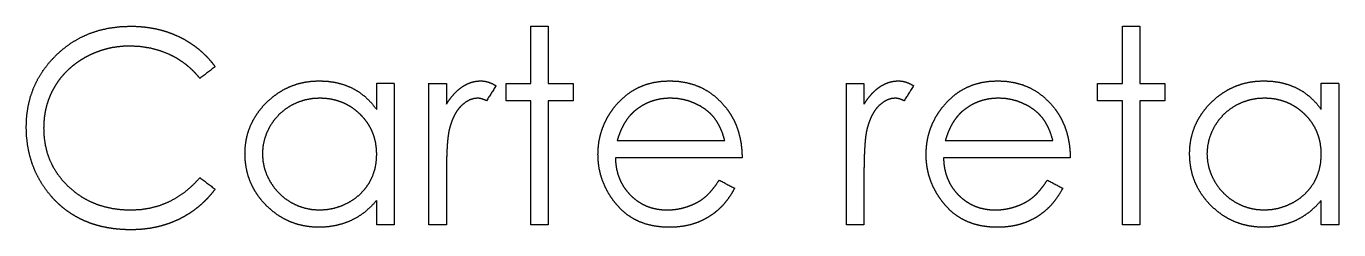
# Model space of a CAD drawing. Header units: millimetres. Extents: x 39 to 179, y -168 to -28.
# Drawn here: x 84.51 to 108.21, y -73.17 to -69.49 of the extents above; entities that cross this region are included whole.
import ezdxf

# ---------------------------------------------------------------- set-up
doc = ezdxf.new("R2010")
doc.units = ezdxf.units.MM
for name, color, linetype in [('path100', 7, 'CONTINUOUS'), ('path102', 7, 'CONTINUOUS'), ('path104', 7, 'CONTINUOUS'), ('path107', 7, 'CONTINUOUS'), ('path110', 7, 'CONTINUOUS'), ('path113', 7, 'CONTINUOUS'), ('path116', 7, 'CONTINUOUS'), ('path84', 7, 'CONTINUOUS'), ('path86', 7, 'CONTINUOUS'), ('path88', 7, 'CONTINUOUS'), ('path91', 7, 'CONTINUOUS'), ('path94', 7, 'CONTINUOUS'), ('path97', 7, 'CONTINUOUS')]:
    doc.layers.add(name, color=color, linetype=linetype)

msp = doc.modelspace()

# ---------------------------------------------------------------- linework, layer by layer
at = {"layer": 'path100'}
for points in [[(95.8724, -70.8253), (95.789, -70.8513)], [(95.96, -70.8063), (95.8724, -70.8253)], [(96.0512, -70.7952), (95.96, -70.8063)], [(96.1451, -70.7917), (96.0512, -70.7952)], [(96.2601, -70.7973), (96.1451, -70.7917)], [(96.3723, -70.8155), (96.2601, -70.7973)], [(96.4824, -70.845), (96.3723, -70.8155)], [(95.437, -71.0777), (95.3914, -71.1296)], [(95.4861, -71.0314), (95.437, -71.0777)], [(95.5569, -70.9754), (95.4861, -71.0314)], [(95.6305, -70.9263), (95.5569, -70.9754)], [(95.7076, -70.8856), (95.6305, -70.9263)], [(95.789, -70.8513), (95.7076, -70.8856)], [(96.5889, -70.887), (96.4824, -70.845)], [(96.6892, -70.9382), (96.5889, -70.887)], [(96.7789, -70.9971), (96.6892, -70.9382)], [(96.8589, -71.0637), (96.7789, -70.9971)], [(96.9276, -71.138), (96.8589, -71.0637)], [(95.3094, -71.2488), (95.2729, -71.3175)], [(95.3487, -71.1864), (95.3094, -71.2488)], [(95.3914, -71.1296), (95.3487, -71.1864)], [(96.9879, -71.2222), (96.9276, -71.138)], [(97.0405, -71.3196), (96.9879, -71.2222)], [(95.2091, -71.4696), (95.1818, -71.5545)], [(95.2393, -71.3911), (95.2091, -71.4696)], [(95.2729, -71.3175), (95.2393, -71.3911)], [(97.086, -71.4304), (97.0405, -71.3196)], [(97.1232, -71.5545), (97.086, -71.4304)], [(95.1818, -71.5545), (97.1232, -71.5545)]]:
    msp.add_open_spline(points, degree=1, dxfattribs=at)
at = {"layer": 'path102'}
for points in [[(99.3218, -73.0798), (99.3218, -70.5221)], [(99.3219, -70.5225), (99.636, -70.5225)], [(99.636, -70.5225), (99.636, -70.899)], [(99.8562, -70.6346), (99.9333, -70.5772)], [(99.9333, -70.5772), (100.013, -70.5337)], [(100.013, -70.5337), (100.094, -70.5021)], [(100.094, -70.5021), (100.176, -70.4839)], [(100.176, -70.4839), (100.26, -70.4775)], [(100.26, -70.4775), (100.325, -70.4831)], [(100.325, -70.4831), (100.393, -70.4992)], [(100.533, -70.5651), (100.361, -70.8372)], [(100.393, -70.4992), (100.462, -70.5266)], [(100.462, -70.5266), (100.533, -70.5651)], [(99.636, -70.899), (99.7075, -70.7952)], [(99.7075, -70.7952), (99.7812, -70.7069)], [(99.7812, -70.7069), (99.8562, -70.6346)], [(100.051, -70.825), (99.9789, -70.867)], [(100.125, -70.7999), (100.051, -70.825)], [(100.2, -70.7914), (100.125, -70.7999)], [(100.235, -70.7943), (100.2, -70.7914)], [(100.273, -70.8028), (100.235, -70.7943)], [(100.315, -70.8176), (100.273, -70.8028)], [(100.361, -70.8372), (100.315, -70.8176)], [(99.8113, -71.0472), (99.7833, -71.097)], [(99.8407, -71.0024), (99.8113, -71.0472)], [(99.873, -70.9617), (99.8407, -71.0024)], [(99.9074, -70.9259), (99.873, -70.9617)], [(99.9789, -70.867), (99.9074, -70.9259)], [(99.7118, -71.2744), (99.6921, -71.3424)], [(99.7335, -71.2106), (99.7118, -71.2744)], [(99.7573, -71.1517), (99.7335, -71.2106)], [(99.7833, -71.097), (99.7573, -71.1517)], [(99.6676, -71.4784), (99.6578, -71.5675)], [(99.6788, -71.4034), (99.6676, -71.4784)], [(99.6921, -71.3424), (99.6788, -71.4034)], [(99.6437, -71.7869), (99.6395, -71.9173)], [(99.6501, -71.6705), (99.6437, -71.7869)], [(99.6578, -71.5675), (99.6501, -71.6705)], [(99.6395, -71.9173), (99.6367, -72.0618)], [(99.6367, -72.0618), (99.6359, -72.2202)], [(99.6359, -72.2202), (99.6359, -73.0798)], [(99.6359, -73.0798), (99.3218, -73.0798)]]:
    msp.add_open_spline(points, degree=1, dxfattribs=at)
at = {"layer": 'path104'}
for points in [[(101.368, -70.6642), (101.489, -70.5969)], [(101.489, -70.5969), (101.618, -70.545)], [(101.618, -70.545), (101.755, -70.5071)], [(101.755, -70.5071), (101.899, -70.4854)], [(101.899, -70.4854), (102.052, -70.4778)], [(102.052, -70.4778), (102.209, -70.4854)], [(102.209, -70.4854), (102.358, -70.5093)], [(102.358, -70.5093), (102.499, -70.5485)], [(102.499, -70.5485), (102.632, -70.6032)], [(102.632, -70.6032), (102.757, -70.674)], [(101.15, -70.843), (101.255, -70.7455)], [(101.255, -70.7455), (101.368, -70.6642)], [(102.757, -70.674), (102.873, -70.761)], [(102.873, -70.761), (102.982, -70.8633)], [(100.923, -71.1487), (100.984, -71.0498)], [(100.984, -71.0498), (101.052, -70.9545)], [(101.052, -70.9545), (101.15, -70.843)], [(102.982, -70.8633), (103.082, -70.9811)], [(103.082, -70.9811), (103.147, -71.073)], [(103.147, -71.073), (103.202, -71.1697)], [(100.831, -71.3555), (100.873, -71.2503)], [(100.873, -71.2503), (100.923, -71.1487)], [(103.202, -71.1697), (103.25, -71.2728)], [(103.25, -71.2728), (103.288, -71.3808)], [(100.776, -71.5757), (100.799, -71.4642)], [(100.799, -71.4642), (100.831, -71.3555)], [(103.288, -71.3808), (103.319, -71.4944)], [(103.319, -71.4944), (103.341, -71.6135)], [(100.758, -71.8084), (100.763, -71.6906)], [(100.763, -71.6906), (100.776, -71.5757)], [(103.341, -71.6135), (103.355, -71.7383)], [(103.355, -71.7383), (103.36, -71.8687)], [(100.763, -71.9339), (100.758, -71.8084)], [(100.779, -72.0566), (100.763, -71.9339)], [(103.36, -71.8687), (101.072, -71.8687)], [(101.072, -71.8687), (101.078, -71.9697)], [(101.078, -71.9697), (101.092, -72.0665)], [(100.805, -72.1751), (100.779, -72.0566)], [(100.843, -72.2908), (100.805, -72.1751)], [(101.092, -72.0665), (101.115, -72.1583)], [(101.115, -72.1583), (101.146, -72.2452)], [(101.146, -72.2452), (101.183, -72.3273)], [(100.891, -72.4037), (100.843, -72.2908)], [(100.949, -72.5131), (100.891, -72.4037)], [(101.183, -72.3273), (101.23, -72.4051)], [(101.23, -72.4051), (101.284, -72.478)], [(101.284, -72.478), (101.347, -72.5467)], [(102.739, -72.5357), (102.806, -72.4628)], [(102.806, -72.4628), (102.875, -72.3758)], [(102.875, -72.3758), (102.947, -72.2728)], [(102.947, -72.2725), (103.226, -72.419)], [(103.226, -72.419), (103.157, -72.5361)], [(101.019, -72.6189), (100.949, -72.5131)], [(101.099, -72.7213), (101.019, -72.6189)], [(101.188, -72.8159), (101.099, -72.7213)], [(101.347, -72.5467), (101.415, -72.6084)], [(101.415, -72.6084), (101.488, -72.6624)], [(101.488, -72.6624), (101.564, -72.708)], [(101.564, -72.708), (101.645, -72.7452)], [(102.372, -72.7517), (102.458, -72.7194)], [(102.458, -72.7194), (102.537, -72.6815)], [(102.537, -72.6815), (102.609, -72.6395)], [(102.609, -72.6395), (102.675, -72.5925)], [(102.675, -72.5925), (102.739, -72.5357)], [(103.005, -72.7352), (102.921, -72.8165)], [(103.083, -72.6412), (103.005, -72.7352)], [(103.157, -72.5361), (103.083, -72.6412)], [(101.286, -72.898), (101.188, -72.8159)], [(101.392, -72.9674), (101.286, -72.898)], [(101.505, -73.0242), (101.392, -72.9674)], [(101.645, -72.7452), (101.729, -72.7739)], [(101.729, -72.7739), (101.817, -72.7943)], [(101.817, -72.7943), (101.909, -72.807)], [(101.909, -72.807), (102.005, -72.8112)], [(102.005, -72.8112), (102.099, -72.8078)], [(102.099, -72.8078), (102.191, -72.7966)], [(102.191, -72.7966), (102.282, -72.7776)], [(102.282, -72.7776), (102.372, -72.7517)], [(102.738, -72.949), (102.638, -73.0023)], [(102.832, -72.8873), (102.738, -72.949)], [(102.921, -72.8165), (102.832, -72.8873)], [(101.628, -73.0683), (101.505, -73.0242)], [(101.758, -73.0999), (101.628, -73.0683)], [(101.897, -73.119), (101.758, -73.0999)], [(102.044, -73.1253), (101.897, -73.119)], [(102.177, -73.1203), (102.044, -73.1253)], [(102.302, -73.1055), (102.177, -73.1203)], [(102.421, -73.0809), (102.302, -73.1055)], [(102.532, -73.0465), (102.421, -73.0809)], [(102.638, -73.0023), (102.532, -73.0465)]]:
    msp.add_open_spline(points, degree=1, dxfattribs=at)
at = {"layer": 'path107'}
for points in [[(101.795, -70.8253), (101.712, -70.8513)], [(101.883, -70.8063), (101.795, -70.8253)], [(101.974, -70.7952), (101.883, -70.8063)], [(102.068, -70.7917), (101.974, -70.7952)], [(102.183, -70.7973), (102.068, -70.7917)], [(102.295, -70.8155), (102.183, -70.7973)], [(102.405, -70.845), (102.295, -70.8155)], [(101.36, -71.0777), (101.315, -71.1296)], [(101.409, -71.0314), (101.36, -71.0777)], [(101.48, -70.9754), (101.409, -71.0314)], [(101.554, -70.9263), (101.48, -70.9754)], [(101.631, -70.8856), (101.554, -70.9263)], [(101.712, -70.8513), (101.631, -70.8856)], [(102.512, -70.887), (102.405, -70.845)], [(102.612, -70.9382), (102.512, -70.887)], [(102.702, -70.9971), (102.612, -70.9382)], [(102.782, -71.0637), (102.702, -70.9971)], [(102.851, -71.138), (102.782, -71.0637)], [(101.232, -71.2488), (101.196, -71.3175)], [(101.272, -71.1864), (101.232, -71.2488)], [(101.315, -71.1296), (101.272, -71.1864)], [(102.911, -71.2222), (102.851, -71.138)], [(102.964, -71.3196), (102.911, -71.2222)], [(101.132, -71.4696), (101.105, -71.5545)], [(101.162, -71.3911), (101.132, -71.4696)], [(101.196, -71.3175), (101.162, -71.3911)], [(103.009, -71.4304), (102.964, -71.3196)], [(103.046, -71.5545), (103.009, -71.4304)], [(101.105, -71.5545), (103.046, -71.5545)]]:
    msp.add_open_spline(points, degree=1, dxfattribs=at)
at = {"layer": 'path110'}
for points in [[(104.303, -69.4904), (104.617, -69.4904)], [(104.303, -70.5225), (104.303, -69.4904)], [(104.617, -69.4904), (104.617, -70.5225)], [(103.854, -70.8366), (103.854, -70.5225)], [(103.854, -70.5225), (104.303, -70.5225)], [(104.617, -70.5225), (105.066, -70.5225)], [(105.066, -70.5225), (105.066, -70.8366)], [(104.303, -70.8366), (103.854, -70.8366)], [(104.303, -73.0802), (104.303, -70.8366)], [(105.066, -70.8366), (104.617, -70.8366)], [(104.617, -70.8366), (104.617, -73.0802)], [(104.617, -73.0802), (104.303, -73.0802)]]:
    msp.add_open_spline(points, degree=1, dxfattribs=at)
at = {"layer": 'path113'}
for points in [[(106.227, -70.6282), (106.343, -70.5742)], [(106.343, -70.5742), (106.464, -70.5314)], [(106.464, -70.5314), (106.59, -70.5013)], [(106.59, -70.5013), (106.722, -70.4838)], [(106.722, -70.4838), (106.858, -70.4775)], [(106.858, -70.4775), (107.014, -70.4852)], [(107.014, -70.4852), (107.163, -70.5082)], [(107.163, -70.5082), (107.303, -70.5474)], [(107.303, -70.5474), (107.437, -70.6014)], [(107.437, -70.6014), (107.562, -70.6722)], [(107.892, -70.9955), (107.892, -70.5222)], [(107.892, -70.5222), (108.207, -70.5222)], [(108.207, -70.5225), (108.207, -73.0802)], [(105.908, -70.8638), (106.009, -70.7733)], [(106.009, -70.7733), (106.116, -70.6948)], [(106.116, -70.6948), (106.227, -70.6282)], [(107.562, -70.6722), (107.681, -70.762)], [(107.681, -70.762), (107.79, -70.8693)], [(105.668, -71.1758), (105.736, -71.0671)], [(105.736, -71.0671), (105.816, -70.9626)], [(105.816, -70.9626), (105.908, -70.8638)], [(107.79, -70.8693), (107.892, -70.9955)], [(105.57, -71.4086), (105.613, -71.2894)], [(105.613, -71.2894), (105.668, -71.1758)], [(105.521, -71.6609), (105.539, -71.532)], [(105.539, -71.532), (105.57, -71.4086)], [(105.514, -71.7942), (105.521, -71.6609)], [(105.521, -71.9302), (105.514, -71.7942)], [(105.539, -72.0613), (105.521, -71.9302)], [(105.569, -72.1868), (105.539, -72.0613)], [(105.612, -72.3074), (105.569, -72.1868)], [(105.667, -72.4231), (105.612, -72.3074)], [(105.734, -72.5331), (105.667, -72.4231)], [(105.813, -72.6376), (105.734, -72.5331)], [(105.905, -72.7372), (105.813, -72.6376)], [(107.892, -72.6378), (107.784, -72.7555)], [(107.892, -73.0802), (107.892, -72.6378)], [(106.005, -72.8283), (105.905, -72.7372)], [(106.11, -72.9068), (106.005, -72.8283)], [(106.221, -72.9735), (106.11, -72.9068)], [(106.336, -73.0281), (106.221, -72.9735)], [(107.547, -72.9406), (107.42, -73.0079)], [(107.669, -72.8565), (107.547, -72.9406)], [(107.784, -72.7555), (107.669, -72.8565)], [(106.457, -73.0702), (106.336, -73.0281)], [(106.582, -73.1004), (106.457, -73.0702)], [(106.712, -73.1186), (106.582, -73.1004)], [(106.848, -73.125), (106.712, -73.1186)], [(107, -73.1181), (106.848, -73.125)], [(107.146, -73.0956), (107, -73.1181)], [(107.286, -73.0591), (107.146, -73.0956)], [(107.42, -73.0079), (107.286, -73.0591)], [(108.207, -73.0802), (107.892, -73.0802)]]:
    msp.add_open_spline(points, degree=1, dxfattribs=at)
at = {"layer": 'path116'}
for points in [[(106.593, -70.8248), (106.466, -70.8661)], [(106.724, -70.8002), (106.593, -70.8248)], [(106.862, -70.7917), (106.724, -70.8002)], [(106.968, -70.7958), (106.862, -70.7916)], [(107.071, -70.8098), (106.968, -70.7958)], [(107.169, -70.8323), (107.071, -70.8098)], [(107.263, -70.8646), (107.169, -70.8323)], [(106.233, -70.9959), (106.133, -71.0821)], [(106.345, -70.9236), (106.233, -70.9959)], [(106.466, -70.8661), (106.345, -70.9236)], [(107.352, -70.9052), (107.263, -70.8646)], [(107.437, -70.955), (107.352, -70.9052)], [(107.518, -71.0146), (107.437, -70.955)], [(107.594, -71.0826), (107.518, -71.0146)], [(105.968, -71.2938), (105.907, -71.4144)], [(106.044, -71.181), (105.968, -71.2938)], [(106.133, -71.0821), (106.044, -71.181)], [(107.665, -71.1577), (107.594, -71.0826)], [(107.725, -71.2369), (107.665, -71.1577)], [(107.776, -71.321), (107.725, -71.2369)], [(105.863, -71.5392), (105.837, -71.6668)], [(105.907, -71.4144), (105.863, -71.5392)], [(107.818, -71.4093), (107.776, -71.321)], [(107.85, -71.5019), (107.818, -71.4093)], [(107.873, -71.5994), (107.85, -71.5019)], [(105.837, -71.6668), (105.828, -71.7979)], [(107.887, -71.701), (107.873, -71.5994)], [(107.892, -71.8069), (107.887, -71.701)], [(105.828, -71.7979), (105.837, -71.9284)], [(105.837, -71.9284), (105.863, -72.0559)], [(107.859, -72.0768), (107.884, -71.9457)], [(107.884, -71.9457), (107.892, -71.8069)], [(105.863, -72.0559), (105.908, -72.1807)], [(105.908, -72.1807), (105.969, -72.3027)], [(107.759, -72.3187), (107.817, -72.2016)], [(107.817, -72.2016), (107.859, -72.0768)], [(105.969, -72.3027), (106.046, -72.4163)], [(106.046, -72.4163), (106.135, -72.5166)], [(107.599, -72.522), (107.686, -72.426)], [(107.686, -72.426), (107.759, -72.3187)], [(106.135, -72.5166), (106.236, -72.6035)], [(106.236, -72.6035), (106.349, -72.6772)], [(106.349, -72.6772), (106.47, -72.736)], [(106.47, -72.736), (106.595, -72.7774)], [(107.127, -72.7779), (107.256, -72.7366)], [(107.256, -72.7366), (107.381, -72.6784)], [(107.381, -72.6784), (107.496, -72.6062)], [(107.496, -72.6062), (107.599, -72.522)], [(106.595, -72.7774), (106.725, -72.8025)], [(106.725, -72.8025), (106.859, -72.811)], [(106.859, -72.811), (106.995, -72.8025)], [(106.995, -72.8025), (107.127, -72.7779)]]:
    msp.add_open_spline(points, degree=1, dxfattribs=at)
at = {"layer": 'path84'}
for points in [[(85.4923, -69.6954), (85.6564, -69.6211)], [(85.6564, -69.6211), (85.8288, -69.5636)], [(85.8288, -69.5636), (86.0097, -69.5229)], [(86.0097, -69.5229), (86.1997, -69.4983)], [(86.1997, -69.4983), (86.3975, -69.4898)], [(86.3975, -69.4898), (86.518, -69.4927)], [(86.518, -69.4927), (86.6358, -69.5017)], [(86.6358, -69.5017), (86.7501, -69.5171)], [(86.7501, -69.5171), (86.8616, -69.538)], [(86.8616, -69.538), (86.9703, -69.5646)], [(86.9703, -69.5646), (87.0761, -69.5983)], [(87.0761, -69.5983), (87.1792, -69.6375)], [(87.1792, -69.6375), (87.2788, -69.6824)], [(85.0513, -70.0151), (85.1901, -69.8917)], [(85.1901, -69.8917), (85.3367, -69.7851)], [(85.3367, -69.7851), (85.4923, -69.6954)], [(86.0672, -69.8775), (85.9684, -69.8992)], [(86.1689, -69.8622), (86.0672, -69.8775)], [(86.2726, -69.8524), (86.1689, -69.8622)], [(86.3778, -69.8495), (86.2726, -69.8524)], [(86.5685, -69.8585), (86.3778, -69.8495)], [(86.7508, -69.8865), (86.5685, -69.8585)], [(86.9254, -69.9328), (86.7508, -69.8865)], [(87.2788, -69.6824), (87.3748, -69.7329)], [(87.3748, -69.7329), (87.4667, -69.7883)], [(87.4667, -69.7883), (87.5543, -69.8486)], [(87.5543, -69.8486), (87.637, -69.9131)], [(84.9251, -70.1504), (85.0513, -70.0151)], [(85.5014, -70.0998), (85.4187, -70.1559)], [(85.5897, -70.0479), (85.5014, -70.0998)], [(85.6816, -70.0016), (85.5897, -70.0479)], [(85.7748, -69.9609), (85.6816, -70.0016)], [(85.8702, -69.9273), (85.7748, -69.9609)], [(85.9684, -69.8992), (85.8702, -69.9273)], [(87.0922, -69.998), (86.9254, -69.9328)], [(87.1722, -70.0373), (87.0922, -69.998)], [(87.2493, -70.0807), (87.1722, -70.0373)], [(87.3229, -70.1284), (87.2493, -70.0807)], [(87.3944, -70.1803), (87.3229, -70.1284)], [(87.637, -69.9131), (87.7156, -69.9832)], [(87.7156, -69.9832), (87.7899, -70.0575)], [(87.7899, -70.0575), (87.8593, -70.1374)], [(84.7239, -70.4435), (84.8164, -70.2927)], [(84.8164, -70.2927), (84.9251, -70.1504)], [(85.1999, -70.3494), (85.1375, -70.4223)], [(85.2679, -70.2807), (85.1999, -70.3494)], [(85.3408, -70.2162), (85.2679, -70.2807)], [(85.4187, -70.1559), (85.3408, -70.2162)], [(87.4624, -70.2371), (87.3944, -70.1803)], [(87.5276, -70.2981), (87.4624, -70.2371)], [(87.59, -70.3633), (87.5276, -70.2981)], [(87.6496, -70.4327), (87.59, -70.3633)], [(87.9245, -70.2224), (87.6496, -70.4327)], [(87.8593, -70.1374), (87.9245, -70.2216)], [(84.59, -70.7667), (84.6489, -70.6012)], [(84.6489, -70.6012), (84.7239, -70.4435)], [(85.0274, -70.5814), (84.9805, -70.6663)], [(85.08, -70.5001), (85.0274, -70.5814)], [(85.1375, -70.4223), (85.08, -70.5001)], [(84.5479, -70.9398), (84.59, -70.7667)], [(84.9405, -70.7539), (84.9062, -70.8436)], [(84.9805, -70.6663), (84.9405, -70.7539)], [(84.5227, -71.1207), (84.5479, -70.9398)], [(84.8564, -71.0323), (84.841, -71.1297)], [(84.8781, -70.9369), (84.8564, -71.0323)], [(84.9062, -70.8436), (84.8781, -70.9369)], [(84.5142, -71.3093), (84.5227, -71.1207)], [(84.5212, -71.4888), (84.5142, -71.3093)], [(84.8311, -71.2307), (84.8283, -71.3337)], [(84.841, -71.1297), (84.8311, -71.2307)], [(84.5423, -71.6613), (84.5212, -71.4888)], [(84.8283, -71.3337), (84.8353, -71.4887)], [(84.8353, -71.4887), (84.8564, -71.6366)], [(84.5766, -71.8275), (84.5423, -71.6613)], [(84.8564, -71.6366), (84.8907, -71.7783)], [(84.8907, -71.7783), (84.9398, -71.9129)], [(84.625, -71.9866), (84.5766, -71.8275)], [(84.6874, -72.1395), (84.625, -71.9866)], [(84.9398, -71.9129), (85.0022, -72.0419)], [(84.7638, -72.2853), (84.6874, -72.1395)], [(85.0022, -72.0419), (85.0793, -72.1639)], [(85.0793, -72.1639), (85.1698, -72.2796)], [(87.5199, -72.3646), (87.6497, -72.2279)], [(87.6497, -72.2279), (87.9245, -72.4361)], [(84.8543, -72.4248), (84.7638, -72.2853)], [(84.958, -72.5573), (84.8543, -72.4248)], [(85.1698, -72.2796), (85.2743, -72.3882)], [(85.2743, -72.3882), (85.3892, -72.4871)], [(85.3892, -72.4871), (85.5119, -72.5733)], [(87.2381, -72.5834), (87.3832, -72.4831)], [(87.3832, -72.4831), (87.5199, -72.3646)], [(87.9245, -72.4361), (87.8572, -72.5209)], [(85.0254, -72.6317), (84.958, -72.5573)], [(85.0962, -72.7011), (85.0254, -72.6317)], [(85.1698, -72.7656), (85.0962, -72.7011)], [(85.5119, -72.5733), (85.6416, -72.6455)], [(85.6416, -72.6455), (85.7784, -72.7051)], [(85.7784, -72.7051), (85.9228, -72.7514)], [(86.7578, -72.7748), (86.9254, -72.7292)], [(86.9254, -72.7292), (87.086, -72.6654)], [(87.086, -72.6654), (87.2381, -72.5834)], [(87.7107, -72.6766), (87.6314, -72.7467)], [(87.7857, -72.6016), (87.7107, -72.6766)], [(87.8572, -72.5209), (87.7857, -72.6016)], [(85.2462, -72.8252), (85.1698, -72.7656)], [(85.3261, -72.8798), (85.2462, -72.8252)], [(85.4089, -72.9303), (85.3261, -72.8798)], [(85.4944, -72.9759), (85.4089, -72.9303)], [(85.9228, -72.7514), (86.0742, -72.7844)], [(86.0742, -72.7844), (86.2334, -72.8047)], [(86.2334, -72.8047), (86.3996, -72.8111)], [(86.3996, -72.8111), (86.5825, -72.8021)], [(86.5825, -72.8021), (86.7578, -72.7748)], [(87.3685, -72.9283), (87.2732, -72.9788)], [(87.4604, -72.8729), (87.3685, -72.9283)], [(87.548, -72.8126), (87.4604, -72.8729)], [(87.6314, -72.7467), (87.548, -72.8126)], [(85.5834, -73.0166), (85.4944, -72.9759)], [(85.6753, -73.0523), (85.5834, -73.0166)], [(85.7699, -73.0832), (85.6753, -73.0523)], [(85.8674, -73.1098), (85.7699, -73.0832)], [(85.9684, -73.131), (85.8674, -73.1098)], [(86.0721, -73.1479), (85.9684, -73.131)], [(86.1787, -73.1598), (86.0721, -73.1479)], [(86.2888, -73.1675), (86.1787, -73.1598)], [(86.4017, -73.1702), (86.2888, -73.1675)], [(86.5208, -73.1672), (86.4017, -73.1702)], [(86.6365, -73.1582), (86.5208, -73.1672)], [(86.7501, -73.1434), (86.6365, -73.1582)], [(86.8602, -73.1225), (86.7501, -73.1434)], [(86.9682, -73.0952), (86.8602, -73.1225)], [(87.0726, -73.0622), (86.9682, -73.0952)], [(87.1743, -73.0237), (87.0726, -73.0622)], [(87.2732, -72.9788), (87.1743, -73.0237)]]:
    msp.add_open_spline(points, degree=1, dxfattribs=at)
at = {"layer": 'path86'}
for points in [[(89.1753, -70.6282), (89.2917, -70.5742)], [(89.2917, -70.5742), (89.413, -70.5314)], [(89.413, -70.5314), (89.5392, -70.5013)], [(89.5392, -70.5013), (89.6703, -70.4838)], [(89.6703, -70.4838), (89.8063, -70.4775)], [(89.8063, -70.4775), (89.9626, -70.4852)], [(89.9626, -70.4852), (90.1113, -70.5082)], [(90.1113, -70.5082), (90.2522, -70.5474)], [(90.2522, -70.5474), (90.3854, -70.6014)], [(90.3854, -70.6014), (90.5109, -70.6722)], [(90.8411, -70.9955), (90.8411, -70.5222)], [(90.8411, -70.5222), (91.1553, -70.5222)], [(91.1553, -70.5225), (91.1553, -73.0802)], [(88.857, -70.8638), (88.9579, -70.7733)], [(88.9579, -70.7733), (89.0645, -70.6948)], [(89.0645, -70.6948), (89.1753, -70.6282)], [(90.5109, -70.6722), (90.6294, -70.762)], [(90.6294, -70.762), (90.7388, -70.8693)], [(88.6172, -71.1758), (88.6845, -71.0671)], [(88.6845, -71.0671), (88.7644, -70.9626)], [(88.7644, -70.9626), (88.857, -70.8638)], [(90.7388, -70.8693), (90.8411, -70.9955)], [(88.5183, -71.4086), (88.5618, -71.2894)], [(88.5618, -71.2894), (88.6172, -71.1758)], [(88.4693, -71.6609), (88.4875, -71.532)], [(88.4875, -71.532), (88.5183, -71.4086)], [(88.4629, -71.7942), (88.4693, -71.6609)], [(88.4693, -71.9302), (88.4629, -71.7942)], [(88.4875, -72.0613), (88.4693, -71.9302)], [(88.5176, -72.1868), (88.4875, -72.0613)], [(88.5604, -72.3074), (88.5176, -72.1868)], [(88.6158, -72.4231), (88.5604, -72.3074)], [(88.6824, -72.5331), (88.6158, -72.4231)], [(88.7616, -72.6376), (88.6824, -72.5331)], [(88.8535, -72.7372), (88.7616, -72.6376)], [(90.8411, -72.6378), (90.7325, -72.7555)], [(90.8411, -73.0802), (90.8411, -72.6378)], [(88.9537, -72.8283), (88.8535, -72.7372)], [(89.0589, -72.9068), (88.9537, -72.8283)], [(89.1697, -72.9735), (89.0589, -72.9068)], [(89.2847, -73.0281), (89.1697, -72.9735)], [(90.4962, -72.9406), (90.3686, -73.0079)], [(90.6182, -72.8565), (90.4962, -72.9406)], [(90.7325, -72.7555), (90.6182, -72.8565)], [(89.4053, -73.0702), (89.2847, -73.0281)], [(89.5308, -73.1004), (89.4053, -73.0702)], [(89.6612, -73.1186), (89.5308, -73.1004)], [(89.7965, -73.125), (89.6612, -73.1186)], [(89.9486, -73.1181), (89.7965, -73.125)], [(90.0952, -73.0956), (89.9486, -73.1181)], [(90.2347, -73.0591), (90.0952, -73.0956)], [(90.3686, -73.0079), (90.2347, -73.0591)], [(91.1553, -73.0802), (90.8411, -73.0802)]]:
    msp.add_open_spline(points, degree=1, dxfattribs=at)
at = {"layer": 'path88'}
for points in [[(89.5413, -70.8248), (89.4151, -70.8661)], [(89.6731, -70.8002), (89.5413, -70.8248)], [(89.8105, -70.7917), (89.6731, -70.8002)], [(89.917, -70.7958), (89.8105, -70.7916)], [(90.0194, -70.8098), (89.917, -70.7958)], [(90.1176, -70.8323), (90.0194, -70.8098)], [(90.2115, -70.8646), (90.1176, -70.8323)], [(89.1816, -70.9959), (89.0813, -71.0821)], [(89.2938, -70.9236), (89.1816, -70.9959)], [(89.4151, -70.8661), (89.2938, -70.9236)], [(90.3005, -70.9052), (90.2115, -70.8646)], [(90.3861, -70.955), (90.3005, -70.9052)], [(90.4667, -71.0146), (90.3861, -70.955)], [(90.5431, -71.0826), (90.4667, -71.0146)], [(88.9166, -71.2938), (88.8556, -71.4144)], [(88.993, -71.181), (88.9166, -71.2938)], [(89.0813, -71.0821), (88.993, -71.181)], [(90.6132, -71.1577), (90.5431, -71.0826)], [(90.6735, -71.2369), (90.6132, -71.1577)], [(90.7247, -71.321), (90.6735, -71.2369)], [(88.8121, -71.5392), (88.7855, -71.6668)], [(88.8556, -71.4144), (88.8121, -71.5392)], [(90.7668, -71.4093), (90.7247, -71.321)], [(90.799, -71.5019), (90.7668, -71.4093)], [(90.8222, -71.5994), (90.799, -71.5019)], [(88.7855, -71.6668), (88.777, -71.7979)], [(90.8362, -71.701), (90.8222, -71.5994)], [(90.8411, -71.8069), (90.8362, -71.701)], [(88.777, -71.7979), (88.7861, -71.9284)], [(88.7861, -71.9284), (88.8121, -72.0559)], [(90.8082, -72.0768), (90.8327, -71.9457)], [(90.8327, -71.9457), (90.8411, -71.8069)], [(88.8121, -72.0559), (88.8562, -72.1807)], [(88.8562, -72.1807), (88.9179, -72.3027)], [(90.7079, -72.3187), (90.7661, -72.2016)], [(90.7661, -72.2016), (90.8082, -72.0768)], [(88.9179, -72.3027), (88.9951, -72.4163)], [(88.9951, -72.4163), (89.0834, -72.5166)], [(90.5474, -72.522), (90.6343, -72.426)], [(90.6343, -72.426), (90.7079, -72.3187)], [(89.0834, -72.5166), (89.1844, -72.6035)], [(89.1844, -72.6035), (89.2973, -72.6772)], [(89.2973, -72.6772), (89.4185, -72.736)], [(89.4185, -72.736), (89.544, -72.7774)], [(90.0762, -72.7779), (90.2045, -72.7366)], [(90.2045, -72.7366), (90.3293, -72.6784)], [(90.3293, -72.6784), (90.445, -72.6062)], [(90.445, -72.6062), (90.5474, -72.522)], [(89.544, -72.7774), (89.6738, -72.8025)], [(89.6738, -72.8025), (89.8077, -72.811)], [(89.8077, -72.811), (89.9437, -72.8025)], [(89.9437, -72.8025), (90.0762, -72.7779)]]:
    msp.add_open_spline(points, degree=1, dxfattribs=at)
at = {"layer": 'path91'}
for points in [[(91.7834, -73.0798), (91.7834, -70.5221)], [(91.7835, -70.5225), (92.0976, -70.5225)], [(92.0976, -70.5225), (92.0976, -70.899)], [(92.3177, -70.6346), (92.3948, -70.5772)], [(92.3948, -70.5772), (92.4741, -70.5337)], [(92.4741, -70.5337), (92.5554, -70.5021)], [(92.5554, -70.5021), (92.6374, -70.4839)], [(92.6374, -70.4839), (92.7216, -70.4775)], [(92.7216, -70.4775), (92.7868, -70.4831)], [(92.7868, -70.4831), (92.8541, -70.4992)], [(92.995, -70.5651), (92.8225, -70.8372)], [(92.8541, -70.4992), (92.9235, -70.5266)], [(92.9235, -70.5266), (92.995, -70.5651)], [(92.0976, -70.899), (92.1691, -70.7952)], [(92.1691, -70.7952), (92.2427, -70.7069)], [(92.2427, -70.7069), (92.3177, -70.6346)], [(92.5126, -70.825), (92.4404, -70.867)], [(92.5869, -70.7999), (92.5126, -70.825)], [(92.662, -70.7914), (92.5869, -70.7999)], [(92.6963, -70.7943), (92.662, -70.7914)], [(92.7349, -70.8028), (92.6963, -70.7943)], [(92.7769, -70.8176), (92.7349, -70.8028)], [(92.8225, -70.8372), (92.7769, -70.8176)], [(92.2728, -71.0472), (92.2448, -71.097)], [(92.3023, -71.0024), (92.2728, -71.0472)], [(92.3345, -70.9617), (92.3023, -71.0024)], [(92.3689, -70.9259), (92.3345, -70.9617)], [(92.4404, -70.867), (92.3689, -70.9259)], [(92.1733, -71.2744), (92.1536, -71.3424)], [(92.195, -71.2106), (92.1733, -71.2744)], [(92.2188, -71.1517), (92.195, -71.2106)], [(92.2448, -71.097), (92.2188, -71.1517)], [(92.1291, -71.4784), (92.1193, -71.5675)], [(92.1403, -71.4034), (92.1291, -71.4784)], [(92.1536, -71.3424), (92.1403, -71.4034)], [(92.1053, -71.7869), (92.1011, -71.9173)], [(92.1116, -71.6705), (92.1053, -71.7869)], [(92.1193, -71.5675), (92.1116, -71.6705)], [(92.1011, -71.9173), (92.0983, -72.0618)], [(92.0983, -72.0618), (92.0975, -72.2202)], [(92.0975, -72.2202), (92.0975, -73.0798)], [(92.0975, -73.0798), (91.7834, -73.0798)]]:
    msp.add_open_spline(points, degree=1, dxfattribs=at)
at = {"layer": 'path94'}
for points in [[(93.6232, -69.4904), (93.9373, -69.4904)], [(93.6232, -70.5225), (93.6232, -69.4904)], [(93.9373, -69.4904), (93.9373, -70.5225)], [(93.1745, -70.8366), (93.1745, -70.5225)], [(93.1745, -70.5225), (93.6232, -70.5225)], [(93.9373, -70.5225), (94.386, -70.5225)], [(94.386, -70.5225), (94.386, -70.8366)], [(93.6232, -70.8366), (93.1745, -70.8366)], [(93.6232, -73.0802), (93.6232, -70.8366)], [(94.386, -70.8366), (93.9373, -70.8366)], [(93.9373, -70.8366), (93.9373, -73.0802)], [(93.9373, -73.0802), (93.6232, -73.0802)]]:
    msp.add_open_spline(points, degree=1, dxfattribs=at)
at = {"layer": 'path97'}
for points in [[(95.4447, -70.6642), (95.566, -70.5969)], [(95.566, -70.5969), (95.695, -70.545)], [(95.695, -70.545), (95.8317, -70.5071)], [(95.8317, -70.5071), (95.9761, -70.4854)], [(95.9761, -70.4854), (96.129, -70.4778)], [(96.129, -70.4778), (96.286, -70.4854)], [(96.286, -70.4854), (96.4354, -70.5093)], [(96.4354, -70.5093), (96.5763, -70.5485)], [(96.5763, -70.5485), (96.7088, -70.6032)], [(96.7088, -70.6032), (96.8336, -70.674)], [(95.2267, -70.843), (95.3318, -70.7455)], [(95.3318, -70.7455), (95.4447, -70.6642)], [(96.8336, -70.674), (96.95, -70.761)], [(96.95, -70.761), (97.0587, -70.8633)], [(95.0002, -71.1487), (95.0605, -71.0498)], [(95.0605, -71.0498), (95.1292, -70.9545)], [(95.1292, -70.9545), (95.2267, -70.843)], [(97.0587, -70.8633), (97.1589, -70.9811)], [(97.1589, -70.9811), (97.2234, -71.073)], [(97.2234, -71.073), (97.2788, -71.1697)], [(94.9083, -71.3555), (94.9497, -71.2503)], [(94.9497, -71.2503), (95.0002, -71.1487)], [(97.2788, -71.1697), (97.3265, -71.2728)], [(97.3265, -71.2728), (97.3651, -71.3808)], [(94.853, -71.5757), (94.8761, -71.4642)], [(94.8761, -71.4642), (94.9083, -71.3555)], [(97.3651, -71.3808), (97.3959, -71.4944)], [(97.3959, -71.4944), (97.4184, -71.6135)], [(94.8347, -71.8084), (94.8397, -71.6906)], [(94.8397, -71.6906), (94.853, -71.5757)], [(97.4184, -71.6135), (97.4317, -71.7383)], [(97.4317, -71.7383), (97.4373, -71.8687)], [(94.8403, -71.9339), (94.8347, -71.8084)], [(94.8558, -72.0566), (94.8403, -71.9339)], [(97.4373, -71.8687), (95.1488, -71.8687)], [(95.1488, -71.8687), (95.1551, -71.9697)], [(95.1551, -71.9697), (95.1692, -72.0665)], [(94.8824, -72.1751), (94.8558, -72.0566)], [(94.9203, -72.2908), (94.8824, -72.1751)], [(95.1692, -72.0665), (95.1916, -72.1583)], [(95.1916, -72.1583), (95.2224, -72.2452)], [(95.2224, -72.2452), (95.2603, -72.3273)], [(94.9679, -72.4037), (94.9203, -72.2908)], [(95.0261, -72.5131), (94.9679, -72.4037)], [(95.2603, -72.3273), (95.3066, -72.4051)], [(95.3066, -72.4051), (95.3613, -72.478)], [(95.3613, -72.478), (95.4237, -72.5467)], [(96.8161, -72.5357), (96.8827, -72.4628)], [(96.8827, -72.4628), (96.9521, -72.3758)], [(96.9521, -72.3758), (97.0236, -72.2728)], [(97.0236, -72.2725), (97.3027, -72.419)], [(97.3027, -72.419), (97.234, -72.5361)], [(95.0956, -72.6189), (95.0261, -72.5131)], [(95.1755, -72.7213), (95.0956, -72.6189)], [(95.2645, -72.8159), (95.1755, -72.7213)], [(95.4237, -72.5467), (95.4924, -72.6084)], [(95.4924, -72.6084), (95.5646, -72.6624)], [(95.5646, -72.6624), (95.641, -72.708)], [(95.641, -72.708), (95.7216, -72.7452)], [(96.4487, -72.7517), (96.5349, -72.7194)], [(96.5349, -72.7194), (96.6142, -72.6815)], [(96.6142, -72.6815), (96.6864, -72.6395)], [(96.6864, -72.6395), (96.7523, -72.5925)], [(96.7523, -72.5925), (96.8161, -72.5357)], [(97.0818, -72.7352), (96.9977, -72.8165)], [(97.1604, -72.6412), (97.0818, -72.7352)], [(97.234, -72.5361), (97.1604, -72.6412)], [(95.3627, -72.898), (95.2645, -72.8159)], [(95.4686, -72.9674), (95.3627, -72.898)], [(95.5821, -73.0242), (95.4686, -72.9674)], [(95.7216, -72.7452), (95.8058, -72.7739)], [(95.8058, -72.7739), (95.8941, -72.7943)], [(95.8941, -72.7943), (95.986, -72.807)], [(95.986, -72.807), (96.082, -72.8112)], [(96.082, -72.8112), (96.176, -72.8078)], [(96.176, -72.8078), (96.2678, -72.7966)], [(96.2678, -72.7966), (96.359, -72.7776)], [(96.359, -72.7776), (96.4487, -72.7517)], [(96.8147, -72.949), (96.7144, -73.0023)], [(96.9087, -72.8873), (96.8147, -72.949)], [(96.9977, -72.8165), (96.9087, -72.8873)], [(95.7048, -73.0683), (95.5821, -73.0242)], [(95.8352, -73.0999), (95.7048, -73.0683)], [(95.9741, -73.119), (95.8352, -73.0999)], [(96.1213, -73.1253), (95.9741, -73.119)], [(96.2538, -73.1203), (96.1213, -73.1253)], [(96.3793, -73.1055), (96.2538, -73.1203)], [(96.4978, -73.0809), (96.3793, -73.1055)], [(96.6093, -73.0465), (96.4978, -73.0809)], [(96.7144, -73.0023), (96.6093, -73.0465)]]:
    msp.add_open_spline(points, degree=1, dxfattribs=at)

doc.saveas('drawing.dxf')
